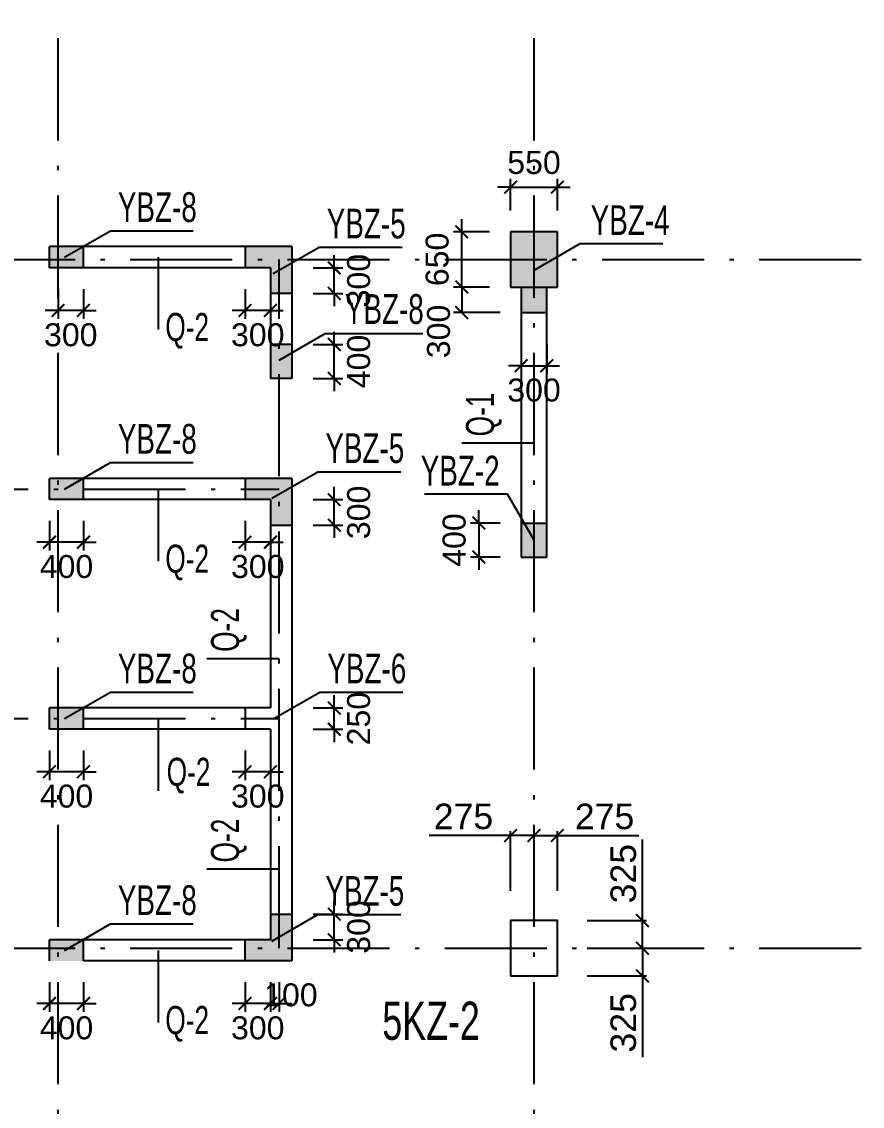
# Model space of a CAD drawing. Header units: millimetres. Extents: x -3831 to 465700, y 39900 to 106100.
# Drawn here: x 338073 to 347963, y 80591 to 93346 of the extents above; entities that cross this region are included whole.
import ezdxf

# ---------------------------------------------------------------- set-up
doc = ezdxf.new("R2010")
doc.units = ezdxf.units.MM
doc.linetypes.add('线型2', pattern=[1850, 1200, -300, 50, -300])
for name, color, linetype in [('BZ-name', 160, 'Continuous'), ('column_dim', 90, 'Continuous'), ('DOTE', 10, '线型2'), ('WALL-Beam', 80, 'Continuous'), ('wall_dim', 60, 'Continuous'), ('WALL_INFO', 130, 'Continuous')]:
    doc.layers.add(name, color=color, linetype=linetype)
for name, color, linetype, lineweight in [('S_Cl', 2, 'Continuous', 25), ('S_ColumFocus', 2, 'Continuous', 9), ('S_ConcWall', 3, 'Continuous', 25)]:
    doc.layers.add(name, color=color, linetype=linetype, lineweight=lineweight)
doc.styles.get("Standard").update_dxf_attribs({"font": 'arial.ttf'})
doc.styles.add('xxxx', font='RIF.ttf')
doc.dimstyles.new('ISO-25', dxfattribs={"dimtxt": 2.5, "dimasz": 2.5, "dimexe": 1.25, "dimexo": 0.625, "dimtad": 1, "dimtxsty": 'Standard', "dimcen": 2.5, "dimadec": 0, "dimazin": 0, "dimtfac": 1, "dimtmove": 0, "dimatfit": 3, "dimfxl": 1, "dimarcsym": 0})

# ---------------------------------------------------------------- blocks, each defined once
blk = doc.blocks.new('_ArchTick')
at = {"color": 0, "linetype": 'ByBlock', "const_width": 0.15}
blk.add_lwpolyline([(-0.5, -0.5), (0.5, 0.5)], dxfattribs=at)
blk = doc.blocks.new('*D412')
at = {"layer": 'Defpoints', "color": 0, "transparency": 16777216}
for p in [(340700, 82300), (341000, 82300), (340700, 81800)]:
    blk.add_point(p, dxfattribs=at)
at = {"layer": 'wall_dim', "color": 0, "lineweight": -2, "transparency": 16777216}
for p, q in [((340700, 82050), (340700, 81701)), ((341000, 82050), (341000, 81701)), ((340700, 81800), (340550, 81800)), ((341000, 81800), (340700, 81800)), ((341000, 81800), (341150, 81800))]:
    blk.add_line(p, q, dxfattribs=at)
at = {"layer": 'wall_dim', "color": 0, "lineweight": -2, "transparency": 16777216, "xscale": 150, "yscale": 150, "zscale": 150}
blk.add_blockref('_ArchTick', (340700, 81800), dxfattribs=at)
at = {"layer": 'wall_dim', "color": 0, "lineweight": -2, "transparency": 16777216, "xscale": 150, "yscale": 150, "zscale": 150, "rotation": 180}
blk.add_blockref('_ArchTick', (341000, 81800), dxfattribs=at)
at = {"layer": 'wall_dim', "color": 7, "transparency": 16777216, "insert": (340850, 81512.053206), "char_height": 270, "attachment_point": 5}
blk.add_mtext('300', dxfattribs=at)
blk = doc.blocks.new('*D413')
at = {"layer": 'Defpoints', "color": 0, "transparency": 16777216}
for p in [(341250, 82850), (341750, 82850), (341250, 82550)]:
    blk.add_point(p, dxfattribs=at)
at = {"layer": 'wall_dim', "color": 0, "lineweight": -2, "transparency": 16777216}
for p, q in [((341750, 82850), (341750, 83000)), ((341500, 82850), (341849, 82850)), ((341750, 82550), (341750, 82850)), ((341500, 82550), (341849, 82550)), ((341750, 82550), (341750, 82400))]:
    blk.add_line(p, q, dxfattribs=at)
at = {"layer": 'wall_dim', "color": 0, "lineweight": -2, "transparency": 16777216, "xscale": 150, "yscale": 150, "zscale": 150}
for p, rotation in [((341750, 82850), 270), ((341750, 82550), 90)]:
    blk.add_blockref('_ArchTick', p, dxfattribs=dict(at, rotation=rotation))
at = {"layer": 'wall_dim', "color": 7, "transparency": 16777216, "insert": (342037.946794, 82700), "char_height": 270, "attachment_point": 5, "rotation": 90}
blk.add_mtext('300', dxfattribs=at)
blk = doc.blocks.new('*D414')
at = {"layer": 'Defpoints', "color": 0, "transparency": 16777216}
for p in [(341250, 85275), (341750, 85275), (341250, 85025)]:
    blk.add_point(p, dxfattribs=at)
at = {"layer": 'wall_dim', "color": 0, "lineweight": -2, "transparency": 16777216}
for p, q in [((341750, 85275), (341750, 85425)), ((341500, 85275), (341849, 85275)), ((341750, 85025), (341750, 85275)), ((341500, 85025), (341849, 85025)), ((341750, 85025), (341750, 84875))]:
    blk.add_line(p, q, dxfattribs=at)
at = {"layer": 'wall_dim', "color": 0, "lineweight": -2, "transparency": 16777216, "xscale": 150, "yscale": 150, "zscale": 150}
for p, rotation in [((341750, 85275), 270), ((341750, 85025), 90)]:
    blk.add_blockref('_ArchTick', p, dxfattribs=dict(at, rotation=rotation))
at = {"layer": 'wall_dim', "color": 7, "transparency": 16777216, "insert": (342038, 85150), "char_height": 270, "attachment_point": 5, "rotation": 90}
blk.add_mtext('250', dxfattribs=at)
blk = doc.blocks.new('*D415')
at = {"layer": 'Defpoints', "color": 0, "transparency": 16777216}
for p in [(340700, 85025), (341000, 85025), (340700, 84525)]:
    blk.add_point(p, dxfattribs=at)
at = {"layer": 'wall_dim', "color": 0, "lineweight": -2, "transparency": 16777216}
for p, q in [((340700, 84775), (340700, 84426)), ((341000, 84775), (341000, 84426)), ((340700, 84525), (340550, 84525)), ((341000, 84525), (340700, 84525)), ((341000, 84525), (341150, 84525))]:
    blk.add_line(p, q, dxfattribs=at)
at = {"layer": 'wall_dim', "color": 0, "lineweight": -2, "transparency": 16777216, "xscale": 150, "yscale": 150, "zscale": 150}
blk.add_blockref('_ArchTick', (340700, 84525), dxfattribs=at)
at = {"layer": 'wall_dim', "color": 0, "lineweight": -2, "transparency": 16777216, "xscale": 150, "yscale": 150, "zscale": 150, "rotation": 180}
blk.add_blockref('_ArchTick', (341000, 84525), dxfattribs=at)
at = {"layer": 'wall_dim', "color": 7, "transparency": 16777216, "insert": (340850, 84237.053206), "char_height": 270, "attachment_point": 5}
blk.add_mtext('300', dxfattribs=at)
blk = doc.blocks.new('*D416')
at = {"layer": 'Defpoints', "color": 0, "transparency": 16777216}
for p in [(338400, 85025), (338800, 85025), (338400, 84525)]:
    blk.add_point(p, dxfattribs=at)
at = {"layer": 'wall_dim', "color": 0, "lineweight": -2, "transparency": 16777216}
for p, q in [((338400, 84775), (338400, 84426)), ((338800, 84775), (338800, 84426)), ((338400, 84525), (338250, 84525)), ((338800, 84525), (338400, 84525)), ((338800, 84525), (338950, 84525))]:
    blk.add_line(p, q, dxfattribs=at)
at = {"layer": 'wall_dim', "color": 0, "lineweight": -2, "transparency": 16777216, "xscale": 150, "yscale": 150, "zscale": 150}
blk.add_blockref('_ArchTick', (338400, 84525), dxfattribs=at)
at = {"layer": 'wall_dim', "color": 0, "lineweight": -2, "transparency": 16777216, "xscale": 150, "yscale": 150, "zscale": 150, "rotation": 180}
blk.add_blockref('_ArchTick', (338800, 84525), dxfattribs=at)
at = {"layer": 'wall_dim', "color": 7, "transparency": 16777216, "insert": (338600, 84237), "char_height": 270, "attachment_point": 5}
blk.add_mtext('400', dxfattribs=at)
blk = doc.blocks.new('*D388')
at = {"layer": 'Defpoints', "color": 0, "transparency": 16777216}
for p in [(338400, 82300), (338800, 82300), (338400, 81800)]:
    blk.add_point(p, dxfattribs=at)
at = {"layer": 'wall_dim', "color": 0, "lineweight": -2, "transparency": 16777216}
for p, q in [((338400, 82050), (338400, 81701)), ((338800, 82050), (338800, 81701)), ((338400, 81800), (338250, 81800)), ((338800, 81800), (338400, 81800)), ((338800, 81800), (338950, 81800))]:
    blk.add_line(p, q, dxfattribs=at)
at = {"layer": 'wall_dim', "color": 0, "lineweight": -2, "transparency": 16777216, "xscale": 150, "yscale": 150, "zscale": 150}
blk.add_blockref('_ArchTick', (338400, 81800), dxfattribs=at)
at = {"layer": 'wall_dim', "color": 0, "lineweight": -2, "transparency": 16777216, "xscale": 150, "yscale": 150, "zscale": 150, "rotation": 180}
blk.add_blockref('_ArchTick', (338800, 81800), dxfattribs=at)
at = {"layer": 'wall_dim', "color": 7, "transparency": 16777216, "insert": (338600, 81512), "char_height": 270, "attachment_point": 5}
blk.add_mtext('400', dxfattribs=at)
blk = doc.blocks.new('*D389')
at = {"layer": 'Defpoints', "color": 0, "transparency": 16777216}
for p in [(338400, 87725), (338800, 87725), (338400, 87225)]:
    blk.add_point(p, dxfattribs=at)
at = {"layer": 'wall_dim', "color": 0, "lineweight": -2, "transparency": 16777216}
for p, q in [((338400, 87475), (338400, 87126)), ((338800, 87475), (338800, 87126)), ((338400, 87225), (338250, 87225)), ((338800, 87225), (338400, 87225)), ((338800, 87225), (338950, 87225))]:
    blk.add_line(p, q, dxfattribs=at)
at = {"layer": 'wall_dim', "color": 0, "lineweight": -2, "transparency": 16777216, "xscale": 150, "yscale": 150, "zscale": 150}
blk.add_blockref('_ArchTick', (338400, 87225), dxfattribs=at)
at = {"layer": 'wall_dim', "color": 0, "lineweight": -2, "transparency": 16777216, "xscale": 150, "yscale": 150, "zscale": 150, "rotation": 180}
blk.add_blockref('_ArchTick', (338800, 87225), dxfattribs=at)
at = {"layer": 'wall_dim', "color": 7, "transparency": 16777216, "insert": (338600, 86937), "char_height": 270, "attachment_point": 5}
blk.add_mtext('400', dxfattribs=at)
blk = doc.blocks.new('*D390')
at = {"layer": 'Defpoints', "color": 0, "transparency": 16777216}
for p in [(341250, 87725), (341750, 87725), (341250, 87425)]:
    blk.add_point(p, dxfattribs=at)
at = {"layer": 'wall_dim', "color": 0, "lineweight": -2, "transparency": 16777216}
for p, q in [((341750, 87725), (341750, 87875)), ((341500, 87725), (341849, 87725)), ((341750, 87425), (341750, 87725)), ((341500, 87425), (341849, 87425)), ((341750, 87425), (341750, 87275))]:
    blk.add_line(p, q, dxfattribs=at)
at = {"layer": 'wall_dim', "color": 0, "lineweight": -2, "transparency": 16777216, "xscale": 150, "yscale": 150, "zscale": 150}
for p, rotation in [((341750, 87725), 270), ((341750, 87425), 90)]:
    blk.add_blockref('_ArchTick', p, dxfattribs=dict(at, rotation=rotation))
at = {"layer": 'wall_dim', "color": 7, "transparency": 16777216, "insert": (342037.946794, 87575), "char_height": 270, "attachment_point": 5, "rotation": 90}
blk.add_mtext('300', dxfattribs=at)
blk = doc.blocks.new('*D391')
at = {"layer": 'Defpoints', "color": 0, "transparency": 16777216}
for p in [(340700, 87725), (341000, 87725), (340700, 87225)]:
    blk.add_point(p, dxfattribs=at)
at = {"layer": 'wall_dim', "color": 0, "lineweight": -2, "transparency": 16777216}
for p, q in [((340700, 87475), (340700, 87126)), ((341000, 87475), (341000, 87126)), ((340700, 87225), (340550, 87225)), ((341000, 87225), (340700, 87225)), ((341000, 87225), (341150, 87225))]:
    blk.add_line(p, q, dxfattribs=at)
at = {"layer": 'wall_dim', "color": 0, "lineweight": -2, "transparency": 16777216, "xscale": 150, "yscale": 150, "zscale": 150}
blk.add_blockref('_ArchTick', (340700, 87225), dxfattribs=at)
at = {"layer": 'wall_dim', "color": 0, "lineweight": -2, "transparency": 16777216, "xscale": 150, "yscale": 150, "zscale": 150, "rotation": 180}
blk.add_blockref('_ArchTick', (341000, 87225), dxfattribs=at)
at = {"layer": 'wall_dim', "color": 7, "transparency": 16777216, "insert": (340850, 86937.053206), "char_height": 270, "attachment_point": 5}
blk.add_mtext('300', dxfattribs=at)
blk = doc.blocks.new('*D401')
at = {"layer": 'Defpoints', "color": 0, "transparency": 16777216}
for p in [(341000, 82300), (341100, 82300), (341100, 81800)]:
    blk.add_point(p, dxfattribs=at)
at = {"layer": 'wall_dim', "color": 0, "lineweight": -2, "transparency": 16777216}
for p, q in [((341000, 82050), (341000, 81701)), ((341100, 82050), (341100, 81701)), ((341000, 81800), (340850, 81800)), ((341000, 81800), (341100, 81800)), ((341100, 81800), (341250, 81800))]:
    blk.add_line(p, q, dxfattribs=at)
at = {"layer": 'wall_dim', "color": 0, "lineweight": -2, "transparency": 16777216, "xscale": 150, "yscale": 150, "zscale": 150}
blk.add_blockref('_ArchTick', (341000, 81800), dxfattribs=at)
at = {"layer": 'wall_dim', "color": 0, "lineweight": -2, "transparency": 16777216, "xscale": 150, "yscale": 150, "zscale": 150, "rotation": 180}
blk.add_blockref('_ArchTick', (341100, 81800), dxfattribs=at)
at = {"layer": 'wall_dim', "color": 7, "transparency": 16777216, "insert": (341240, 81900), "char_height": 270, "attachment_point": 5}
blk.add_mtext('100', dxfattribs=at)
blk = doc.blocks.new('*D439')
at = {"layer": 'Defpoints', "color": 0, "transparency": 16777216}
for p in [(344375, 91400), (343825, 90875), (344375, 90875)]:
    blk.add_point(p, dxfattribs=at)
at = {"layer": 'wall_dim', "color": 0, "lineweight": -2, "transparency": 16777216}
for p, q in [((343825, 91125), (343825, 91499)), ((344375, 91125), (344375, 91499)), ((343825, 91400), (343675, 91400)), ((343825, 91400), (344375, 91400)), ((344375, 91400), (344525, 91400))]:
    blk.add_line(p, q, dxfattribs=at)
at = {"layer": 'wall_dim', "color": 0, "lineweight": -2, "transparency": 16777216, "xscale": 150, "yscale": 150, "zscale": 150}
blk.add_blockref('_ArchTick', (343825, 91400), dxfattribs=at)
at = {"layer": 'wall_dim', "color": 0, "lineweight": -2, "transparency": 16777216, "xscale": 150, "yscale": 150, "zscale": 150, "rotation": 180}
blk.add_blockref('_ArchTick', (344375, 91400), dxfattribs=at)
at = {"layer": 'wall_dim', "color": 7, "transparency": 16777216, "insert": (344100, 91688), "char_height": 270, "attachment_point": 5}
blk.add_mtext('550', dxfattribs=at)
blk = doc.blocks.new('*D440')
at = {"layer": 'Defpoints', "color": 0, "transparency": 16777216}
for p in [(343250, 90875), (343825, 90875), (343825, 90225)]:
    blk.add_point(p, dxfattribs=at)
at = {"layer": 'wall_dim', "color": 0, "lineweight": -2, "transparency": 16777216}
for p, q in [((343250, 90875), (343250, 91025)), ((343575, 90875), (343151, 90875)), ((343250, 90225), (343250, 90875)), ((343575, 90225), (343151, 90225)), ((343250, 90225), (343250, 90075))]:
    blk.add_line(p, q, dxfattribs=at)
at = {"layer": 'wall_dim', "color": 0, "lineweight": -2, "transparency": 16777216, "xscale": 150, "yscale": 150, "zscale": 150}
for p, rotation in [((343250, 90875), 270), ((343250, 90225), 90)]:
    blk.add_blockref('_ArchTick', p, dxfattribs=dict(at, rotation=rotation))
at = {"layer": 'wall_dim', "color": 7, "transparency": 16777216, "insert": (342962, 90550), "char_height": 270, "attachment_point": 5, "rotation": 90}
blk.add_mtext('650', dxfattribs=at)
blk = doc.blocks.new('*D441')
at = {"layer": 'Defpoints', "color": 0, "transparency": 16777216}
for p in [(343950, 89800), (344250, 89800), (344250, 89300)]:
    blk.add_point(p, dxfattribs=at)
at = {"layer": 'wall_dim', "color": 0, "lineweight": -2, "transparency": 16777216}
for p, q in [((343950, 89550), (343950, 89201)), ((344250, 89550), (344250, 89201)), ((343950, 89300), (343800, 89300)), ((343950, 89300), (344250, 89300)), ((344250, 89300), (344400, 89300))]:
    blk.add_line(p, q, dxfattribs=at)
at = {"layer": 'wall_dim', "color": 0, "lineweight": -2, "transparency": 16777216, "xscale": 150, "yscale": 150, "zscale": 150}
blk.add_blockref('_ArchTick', (343950, 89300), dxfattribs=at)
at = {"layer": 'wall_dim', "color": 0, "lineweight": -2, "transparency": 16777216, "xscale": 150, "yscale": 150, "zscale": 150, "rotation": 180}
blk.add_blockref('_ArchTick', (344250, 89300), dxfattribs=at)
at = {"layer": 'wall_dim', "color": 7, "transparency": 16777216, "insert": (344100, 89012.053206), "char_height": 270, "attachment_point": 5}
blk.add_mtext('300', dxfattribs=at)
blk = doc.blocks.new('*D442')
at = {"layer": 'Defpoints', "color": 0, "transparency": 16777216}
for p in [(343950, 87450), (343450, 87050), (343950, 87050)]:
    blk.add_point(p, dxfattribs=at)
at = {"layer": 'wall_dim', "color": 0, "lineweight": -2, "transparency": 16777216}
for p, q in [((343450, 87450), (343450, 87600)), ((343700, 87450), (343351, 87450)), ((343450, 87450), (343450, 87050)), ((343700, 87050), (343351, 87050)), ((343450, 87050), (343450, 86900))]:
    blk.add_line(p, q, dxfattribs=at)
at = {"layer": 'wall_dim', "color": 0, "lineweight": -2, "transparency": 16777216, "xscale": 150, "yscale": 150, "zscale": 150}
for p, rotation in [((343450, 87450), 270), ((343450, 87050), 90)]:
    blk.add_blockref('_ArchTick', p, dxfattribs=dict(at, rotation=rotation))
at = {"layer": 'wall_dim', "color": 7, "transparency": 16777216, "insert": (343162, 87250), "char_height": 270, "attachment_point": 5, "rotation": 90}
blk.add_mtext('400', dxfattribs=at)
blk = doc.blocks.new('*D443')
at = {"layer": 'Defpoints', "color": 0, "transparency": 16777216}
for p in [(343825, 90225), (343250, 89925), (343950, 89925)]:
    blk.add_point(p, dxfattribs=at)
at = {"layer": 'wall_dim', "color": 0, "lineweight": -2, "transparency": 16777216}
for p, q in [((343575, 90225), (343151, 90225)), ((343250, 90225), (343250, 89925)), ((343700, 89925), (343151, 89925))]:
    blk.add_line(p, q, dxfattribs=at)
at = {"layer": 'wall_dim', "color": 0, "lineweight": -2, "transparency": 16777216, "xscale": 150, "yscale": 150, "zscale": 150}
for p, rotation in [((343250, 90225), 90), ((343250, 89925), 270)]:
    blk.add_blockref('_ArchTick', p, dxfattribs=dict(at, rotation=rotation))
at = {"layer": 'wall_dim', "color": 7, "transparency": 16777216, "insert": (342978, 89703), "char_height": 270, "attachment_point": 5, "rotation": 90}
blk.add_mtext('300', dxfattribs=at)
blk = doc.blocks.new('*D962')
at = {"layer": 'Defpoints', "color": 0, "transparency": 16777216}
for p in [(338500, 90450), (338800, 90450), (338500, 89950)]:
    blk.add_point(p, dxfattribs=at)
at = {"layer": 'wall_dim', "color": 0, "lineweight": -2, "transparency": 16777216}
for p, q in [((338500, 90200), (338500, 89851)), ((338800, 90200), (338800, 89851)), ((338500, 89950), (338350, 89950)), ((338800, 89950), (338500, 89950)), ((338800, 89950), (338950, 89950))]:
    blk.add_line(p, q, dxfattribs=at)
at = {"layer": 'wall_dim', "color": 0, "lineweight": -2, "transparency": 16777216, "xscale": 150, "yscale": 150, "zscale": 150}
blk.add_blockref('_ArchTick', (338500, 89950), dxfattribs=at)
at = {"layer": 'wall_dim', "color": 0, "lineweight": -2, "transparency": 16777216, "xscale": 150, "yscale": 150, "zscale": 150, "rotation": 180}
blk.add_blockref('_ArchTick', (338800, 89950), dxfattribs=at)
at = {"layer": 'wall_dim', "color": 7, "transparency": 16777216, "insert": (338650, 89662.053206), "char_height": 270, "attachment_point": 5}
blk.add_mtext('300', dxfattribs=at)
blk = doc.blocks.new('*D963')
at = {"layer": 'Defpoints', "color": 0, "transparency": 16777216}
for p in [(341250, 90450), (341750, 90450), (341250, 90150)]:
    blk.add_point(p, dxfattribs=at)
at = {"layer": 'wall_dim', "color": 0, "lineweight": -2, "transparency": 16777216}
for p, q in [((341750, 90450), (341750, 90600)), ((341500, 90450), (341849, 90450)), ((341750, 90150), (341750, 90450)), ((341500, 90150), (341849, 90150)), ((341750, 90150), (341750, 90000))]:
    blk.add_line(p, q, dxfattribs=at)
at = {"layer": 'wall_dim', "color": 0, "lineweight": -2, "transparency": 16777216, "xscale": 150, "yscale": 150, "zscale": 150}
for p, rotation in [((341750, 90450), 270), ((341750, 90150), 90)]:
    blk.add_blockref('_ArchTick', p, dxfattribs=dict(at, rotation=rotation))
at = {"layer": 'wall_dim', "color": 7, "transparency": 16777216, "insert": (342037.946794, 90300), "char_height": 270, "attachment_point": 5, "rotation": 90}
blk.add_mtext('300', dxfattribs=at)
blk = doc.blocks.new('*D964')
at = {"layer": 'Defpoints', "color": 0, "transparency": 16777216}
for p in [(340700, 90450), (341000, 90450), (340700, 89950)]:
    blk.add_point(p, dxfattribs=at)
at = {"layer": 'wall_dim', "color": 0, "lineweight": -2, "transparency": 16777216}
for p, q in [((340700, 90200), (340700, 89851)), ((341000, 90200), (341000, 89851)), ((340700, 89950), (340550, 89950)), ((341000, 89950), (340700, 89950)), ((341000, 89950), (341150, 89950))]:
    blk.add_line(p, q, dxfattribs=at)
at = {"layer": 'wall_dim', "color": 0, "lineweight": -2, "transparency": 16777216, "xscale": 150, "yscale": 150, "zscale": 150}
blk.add_blockref('_ArchTick', (340700, 89950), dxfattribs=at)
at = {"layer": 'wall_dim', "color": 0, "lineweight": -2, "transparency": 16777216, "xscale": 150, "yscale": 150, "zscale": 150, "rotation": 180}
blk.add_blockref('_ArchTick', (341000, 89950), dxfattribs=at)
at = {"layer": 'wall_dim', "color": 7, "transparency": 16777216, "insert": (340850, 89662.053206), "char_height": 270, "attachment_point": 5}
blk.add_mtext('300', dxfattribs=at)
blk = doc.blocks.new('*D965')
at = {"layer": 'Defpoints', "color": 0, "transparency": 16777216}
for p in [(341250, 89550), (341750, 89550), (341250, 89150)]:
    blk.add_point(p, dxfattribs=at)
at = {"layer": 'wall_dim', "color": 0, "lineweight": -2, "transparency": 16777216}
for p, q in [((341750, 89550), (341750, 89700)), ((341500, 89550), (341849, 89550)), ((341750, 89150), (341750, 89550)), ((341500, 89150), (341849, 89150)), ((341750, 89150), (341750, 89000))]:
    blk.add_line(p, q, dxfattribs=at)
at = {"layer": 'wall_dim', "color": 0, "lineweight": -2, "transparency": 16777216, "xscale": 150, "yscale": 150, "zscale": 150}
for p, rotation in [((341750, 89550), 270), ((341750, 89150), 90)]:
    blk.add_blockref('_ArchTick', p, dxfattribs=dict(at, rotation=rotation))
at = {"layer": 'wall_dim', "color": 7, "transparency": 16777216, "insert": (342038, 89350), "char_height": 270, "attachment_point": 5, "rotation": 90}
blk.add_mtext('400', dxfattribs=at)
blk = doc.blocks.new('*D2057')
at = {"layer": 'column_dim', "color": 0, "lineweight": -2, "transparency": 16777216}
for p, q in [((344725, 82450), (345425, 82450)), ((345375, 82450), (345375, 82125)), ((344725, 82125), (345425, 82125)), ((345375, 82125), (345375, 81170))]:
    blk.add_line(p, q, dxfattribs=at)
at = {"layer": 'Defpoints', "color": 0, "transparency": 16777216}
for p in [(344375, 82450), (345375, 82450), (344375, 82125)]:
    blk.add_point(p, dxfattribs=at)
at = {"layer": 'column_dim', "color": 0, "lineweight": -2, "transparency": 16777216, "xscale": 150, "yscale": 150, "zscale": 150}
for p, rotation in [((345375, 82450), 90), ((345375, 82125), 270)]:
    blk.add_blockref('_ArchTick', p, dxfattribs=dict(at, rotation=rotation))
at = {"layer": 'column_dim', "color": 7, "transparency": 16777216, "insert": (345152, 81573), "char_height": 300, "attachment_point": 5, "rotation": 90}
blk.add_mtext('325', dxfattribs=at)
blk = doc.blocks.new('*D2058')
at = {"layer": 'column_dim', "color": 0, "lineweight": -2, "transparency": 16777216}
for p, q in [((345375, 82775), (345375, 83730)), ((344725, 82775), (345425, 82775)), ((345375, 82450), (345375, 82775)), ((344725, 82450), (345425, 82450))]:
    blk.add_line(p, q, dxfattribs=at)
at = {"layer": 'Defpoints', "color": 0, "transparency": 16777216}
for p in [(344375, 82775), (344375, 82450), (345375, 82450)]:
    blk.add_point(p, dxfattribs=at)
at = {"layer": 'column_dim', "color": 0, "lineweight": -2, "transparency": 16777216, "xscale": 150, "yscale": 150, "zscale": 150}
for p, rotation in [((345375, 82775), 90), ((345375, 82450), 270)]:
    blk.add_blockref('_ArchTick', p, dxfattribs=dict(at, rotation=rotation))
at = {"layer": 'column_dim', "color": 7, "transparency": 16777216, "insert": (345152, 83327), "char_height": 300, "attachment_point": 5, "rotation": 90}
blk.add_mtext('325', dxfattribs=at)
blk = doc.blocks.new('*D2059')
at = {"layer": 'column_dim', "color": 0, "lineweight": -2, "transparency": 16777216}
for p, q in [((344100, 83125), (344100, 83825)), ((344375, 83125), (344375, 83825)), ((344100, 83775), (344375, 83775)), ((344375, 83775), (345335, 83775))]:
    blk.add_line(p, q, dxfattribs=at)
at = {"layer": 'Defpoints', "color": 0, "transparency": 16777216}
for p in [(344100, 83775), (344100, 82775), (344375, 82775)]:
    blk.add_point(p, dxfattribs=at)
at = {"layer": 'column_dim', "color": 0, "lineweight": -2, "transparency": 16777216, "xscale": 150, "yscale": 150, "zscale": 150, "rotation": 180}
blk.add_blockref('_ArchTick', (344100, 83775), dxfattribs=at)
at = {"layer": 'column_dim', "color": 0, "lineweight": -2, "transparency": 16777216, "xscale": 150, "yscale": 150, "zscale": 150}
blk.add_blockref('_ArchTick', (344375, 83775), dxfattribs=at)
at = {"layer": 'column_dim', "color": 7, "transparency": 16777216, "insert": (344930, 83998), "char_height": 300, "attachment_point": 5}
blk.add_mtext('275', dxfattribs=at)
blk = doc.blocks.new('*D2060')
at = {"layer": 'column_dim', "color": 0, "lineweight": -2, "transparency": 16777216}
for p, q in [((343825, 83125), (343825, 83825)), ((344100, 83125), (344100, 83825)), ((343825, 83775), (342865, 83775)), ((344100, 83775), (343825, 83775))]:
    blk.add_line(p, q, dxfattribs=at)
at = {"layer": 'Defpoints', "color": 0, "transparency": 16777216}
for p in [(344100, 83775), (343825, 82775), (344100, 82775)]:
    blk.add_point(p, dxfattribs=at)
at = {"layer": 'column_dim', "color": 0, "lineweight": -2, "transparency": 16777216, "xscale": 150, "yscale": 150, "zscale": 150, "rotation": 180}
blk.add_blockref('_ArchTick', (343825, 83775), dxfattribs=at)
at = {"layer": 'column_dim', "color": 0, "lineweight": -2, "transparency": 16777216, "xscale": 150, "yscale": 150, "zscale": 150}
blk.add_blockref('_ArchTick', (344100, 83775), dxfattribs=at)
at = {"layer": 'column_dim', "color": 7, "transparency": 16777216, "insert": (343270, 83998), "char_height": 300, "attachment_point": 5}
blk.add_mtext('275', dxfattribs=at)

msp = doc.modelspace()

# ---------------------------------------------------------------- hatches: boundary and pattern name
at = {"layer": 'WALL-Beam', "true_color": 0x636466}
h = msp.add_hatch(color=251, dxfattribs=at)
h.dxf.hatch_style = 1
h.paths.add_polyline_path([(343950, 90225), (343950, 89925), (344250, 89925), (344250, 90225), (344375, 90225), (344375, 90875), (343825, 90875), (343825, 90225), (343950, 90225)])
h = msp.add_hatch(color=251, dxfattribs=at)
h.dxf.hatch_style = 1
h.paths.add_polyline_path([(338800, 90700), (338400, 90700), (338400, 90450), (338800, 90450)])
h = msp.add_hatch(color=251, dxfattribs=at)
h.dxf.hatch_style = 1
h.paths.add_polyline_path([(341250, 90700), (340700, 90700), (340700, 90450), (341000, 90450), (341000, 90150), (341250, 90150)])
h = msp.add_hatch(color=251, dxfattribs=at)
h.dxf.hatch_style = 1
h.paths.add_polyline_path([(341250, 89550), (341000, 89550), (341000, 89150), (341250, 89150)])
h = msp.add_hatch(color=251, dxfattribs=at)
h.dxf.hatch_style = 1
h.paths.add_polyline_path([(338400, 87975), (338400, 87725), (338800, 87725), (338800, 87975)])
h = msp.add_hatch(color=251, dxfattribs=at)
h.dxf.hatch_style = 1
h.paths.add_polyline_path([(341000, 87725), (341000, 87425), (341250, 87425), (341250, 87975), (340700, 87975), (340700, 87725)])
h = msp.add_hatch(color=251, dxfattribs=at)
h.dxf.hatch_style = 1
h.paths.add_polyline_path([(344250, 87450), (343950, 87450), (343950, 87050), (344250, 87050)])
h = msp.add_hatch(color=251, dxfattribs=at)
h.dxf.hatch_style = 1
h.paths.add_polyline_path([(338400, 85025), (338800, 85025), (338800, 85275), (338400, 85275)])
h = msp.add_hatch(color=251, dxfattribs=at)
h.dxf.hatch_style = 1
h.paths.add_polyline_path([(340700, 82550), (340700, 82300), (341250, 82300), (341250, 82850), (341000, 82850), (341000, 82550)])
h = msp.add_hatch(color=251, dxfattribs=at)
h.dxf.hatch_style = 1
h.paths.add_polyline_path([(338400, 82550), (338400, 82300), (338800, 82300), (338800, 82550)])

# ---------------------------------------------------------------- linework, layer by layer
at = {"layer": 'BZ-name'}
for points in [[(338575, 90575), (339116.26562, 90887.5), (340091.26562, 90887.5)], [(341032.69141, 90382.68945), (341573.95703, 90695.18945), (342548.95703, 90695.18945)], [(344100, 90425.00195), (344641.26562, 90737.50195), (345616.26562, 90737.50195)], [(341100, 89366.60697), (341641.26562, 89679.10697), (342791.26562, 89679.10697)], [(338575, 87850), (339116.26562, 88162.5), (340091.26562, 88162.5)], [(341015.91016, 87740.9082), (341557.17578, 88053.4082), (342532.17578, 88053.4082)], [(344100, 87250), (343787.5, 87791.26562), (342812.5, 87791.26562)], [(338575, 85150), (339116.26562, 85462.5), (340091.26562, 85462.5)], [(341039.28516, 85150), (341580.55078, 85462.5), (342555.55078, 85462.5)], [(341015.91016, 82534.0918), (341557.17578, 82846.5918), (342532.17578, 82846.5918)], [(338575, 82425), (339116.26562, 82737.5), (340091.26562, 82737.5)]]:
    msp.add_lwpolyline(points, dxfattribs=at)
at = {"layer": 'DOTE'}
for p, q in [((338500, 71600), (338500, 101300)), ((344100, 71600), (344100, 101300)), ((311600, 90550), (360900, 90550)), ((341100, 82450), (341100, 90550)), ((331400, 87850), (341100, 87850)), ((331400, 85150), (341100, 85150)), ((311600, 82450), (360900, 82450))]:
    msp.add_line(p, q, dxfattribs=at)
at = {"layer": 'S_Cl'}
msp.add_lwpolyline([(344375, 82125), (344375, 82775), (343825, 82775), (343825, 82125)], close=True, dxfattribs=at)
at = {"layer": 'S_ConcWall'}
for p, q in [((344375, 90875), (343825, 90875)), ((343825, 90875), (343825, 90225)), ((344375, 90225), (344375, 90875)), ((338400, 90450), (338400, 90700)), ((341250, 90700), (338400, 90700)), ((338400, 90450), (338400, 90700)), ((338800, 90450), (338800, 90700)), ((340700, 90700), (340700, 90450)), ((341250, 90700), (341250, 89150)), ((341000, 90450), (338400, 90450)), ((341000, 90450), (341000, 89150)), ((343825, 90225), (344375, 90225)), ((343950, 90225), (343950, 87050)), ((344250, 87050), (344250, 90225)), ((341250, 90150), (341000, 90150)), ((343950, 89925), (344250, 89925)), ((341250, 89550), (341000, 89550)), ((341250, 89150), (341000, 89150)), ((341250, 87975), (338400, 87975)), ((338400, 87725), (338400, 87975)), ((338800, 87725), (338800, 87975)), ((340700, 87975), (340700, 87725)), ((341250, 87975), (341250, 85025)), ((341000, 87725), (338400, 87725)), ((341000, 87725), (341000, 85275)), ((341000, 87425), (341250, 87425)), ((343950, 87450), (344250, 87450)), ((343950, 87050), (344250, 87050)), ((341000, 85275), (338400, 85275)), ((338400, 85025), (338400, 85275)), ((338800, 85025), (338800, 85275)), ((340700, 85275), (340700, 85025)), ((341000, 85025), (338400, 85025)), ((341000, 85025), (341000, 82550)), ((341250, 85025), (341250, 82300)), ((341000, 82850), (341250, 82850)), ((341000, 82550), (338400, 82550)), ((338400, 82300), (338400, 82550)), ((338800, 82300), (338800, 82550)), ((340700, 82300), (340700, 82550)), ((341250, 82300), (338800, 82300))]:
    msp.add_line(p, q, dxfattribs=at)
at = {"layer": 'WALL_INFO'}
for p, q in [((339680, 90575), (339680, 89725)), ((344100, 88388.97639), (343250, 88388.97639)), ((339680, 87850), (339680, 87000)), ((341100, 85854.95278), (340250, 85854.95278)), ((339680, 85150), (339680, 84300)), ((341100, 83378.52342), (340250, 83378.52342)), ((339680, 82425), (339680, 81575))]:
    msp.add_line(p, q, dxfattribs=at)

# ---------------------------------------------------------------- texts
at = {"layer": 'BZ-name', "char_height": 350, "attachment_point": 5, "style": 'xxxx'}
for s, insert, width in [('{\\W0.7;YBZ-8}', (339668.32812, 91162.5), 845.875), ('{\\W0.7;YBZ-5}', (342126.01953, 90970.18945), 845.875), ('{\\W0.7;YBZ-4}', (345231.01562, 91012.50195), 770.5), ('{\\W0.7;YBZ-8}', (342339.01562, 89964.10697), 904.5), ('{\\W0.7;YBZ-8}', (339668.32812, 88437.5), 845.875), ('{\\W0.7;YBZ-5}', (342109.23828, 88328.4082), 845.875), ('{\\W0.7;YBZ-2}', (343231.25, 88066.26562), 837.5), ('{\\W0.7;YBZ-8}', (339668.32812, 85737.5), 845.875), ('{\\W0.7;YBZ-6}', (342132.61328, 85737.5), 845.875), ('{\\W0.7;YBZ-5}', (342109.23828, 83121.5918), 845.875), ('{\\W0.7;YBZ-8}', (339668.32812, 83012.5), 845.875)]:
    msp.add_mtext(s, dxfattribs=dict(at, insert=insert, width=width))
at = {"layer": 'S_ColumFocus', "insert": (342888.92096, 81594.37245), "char_height": 450, "width": 845.875, "attachment_point": 5, "style": 'xxxx'}
msp.add_mtext('{\\W0.7;5KZ-2}', dxfattribs=at)
at = {"layer": 'WALL_INFO', "char_height": 330, "width": 282.972067, "attachment_point": 1, "style": 'xxxx'}
for insert in [(339762.51397, 89920.85196), (339762.51397, 87195.85196), (339778.45278, 84689.64066), (339762.51397, 81770.85196)]:
    msp.add_mtext('{\\W0.7;Q-2}', dxfattribs=dict(at, insert=insert))
at = {"layer": 'WALL_INFO', "char_height": 330, "width": 206.3338065, "attachment_point": 1, "rotation": 89.999998465, "style": 'xxxx'}
for s, insert in [('\\W0.7000;Q-1', (343300, 88468.97639)), ('\\W0.7000;Q-2', (340300, 85934.95278)), ('\\W0.7000;Q-2', (340300, 83458.52342))]:
    msp.add_mtext(s, dxfattribs=dict(at, insert=insert))

# ---------------------------------------------------------------- dimensions: what is measured, and where the dimension line sits
at = {"layer": 'column_dim'}
for p1, p2, distance, picture, middle in [((343825, 82775), (344100, 82775), 1000, '*D2060', (343269.9045, 83998.1719)), ((344375, 82775), (344100, 82775), -1000, '*D2059', (344930.0955, 83998.1719)), ((344375, 82775), (344375, 82450), 1000, '*D2058', (345151.72578, 83327.4352)), ((344375, 82125), (344375, 82450), -1000, '*D2057', (345151.72578, 81572.5648))]:
    dim = msp.add_aligned_dim(p1=p1, p2=p2, distance=distance, dimstyle='ISO-25', override={"dimtxt": 300, "dimasz": 150, "dimexe": 50, "dimexo": 350, "dimgap": 70, "dimjust": 1, "dimblk1": 'ArchTick', "dimblk2": 'ArchTick', "dimsah": 1, "dimclrt": 7}, dxfattribs=at)
    dim.commit()
    dim.dimension.update_dxf_attribs({"geometry": picture, "text_midpoint": middle})
at = {"layer": 'wall_dim'}
for base, p1, p2, override, picture, middle in [((344375, 91400), (343825, 90875), (344375, 90875), {"dimtxt": 270, "dimasz": 150, "dimexe": 99, "dimexo": 250, "dimgap": 150, "dimblk1": 'ArchTick', "dimblk2": 'ArchTick', "dimsah": 1, "dimclrt": 7, "dimtix": 1, "dimtofl": 1, "dimtmove": 2}, '*D439', (344100, 91687.85471)), ((344250, 89300), (343950, 89800), (344250, 89800), {"dimtxt": 270, "dimasz": 150, "dimexe": 99, "dimexo": 250, "dimgap": 150, "dimtad": 2, "dimblk1": 'ArchTick', "dimblk2": 'ArchTick', "dimsah": 1, "dimclrt": 7, "dimtix": 1, "dimtmove": 2, "dimatfit": 0}, '*D441', (344100, 89012.05321))]:
    dim = msp.add_linear_dim(base=base, p1=p1, p2=p2, dimstyle='ISO-25', override=override, dxfattribs=at)
    dim.commit()
    dim.dimension.update_dxf_attribs({"geometry": picture, "text_midpoint": middle})
for base, p1, p2, angle, override, picture, middle in [((343250, 90875), (343825, 90225), (343825, 90875), 90, {"dimtxt": 270, "dimasz": 150, "dimexe": 99, "dimexo": 250, "dimgap": 150, "dimblk1": 'ArchTick', "dimblk2": 'ArchTick', "dimsah": 1, "dimclrt": 7, "dimtix": 1, "dimtofl": 1, "dimtmove": 2}, '*D440', (342962.14529, 90550)), ((341750, 90450), (341250, 90150), (341250, 90450), 270, {"dimtxt": 270, "dimasz": 150, "dimexe": 99, "dimexo": 250, "dimgap": 150, "dimtad": 2, "dimblk1": 'ArchTick', "dimblk2": 'ArchTick', "dimsah": 1, "dimclrt": 7, "dimtix": 1, "dimtmove": 2, "dimatfit": 0}, '*D963', (342037.94679, 90300)), ((338500, 89950), (338800, 90450), (338500, 90450), 180, {"dimtxt": 270, "dimasz": 150, "dimexe": 99, "dimexo": 250, "dimgap": 150, "dimtad": 2, "dimblk1": 'ArchTick', "dimblk2": 'ArchTick', "dimsah": 1, "dimclrt": 7, "dimtix": 1, "dimtmove": 2, "dimatfit": 0}, '*D962', (338650, 89662.05321)), ((340700, 89950), (341000, 90450), (340700, 90450), 180, {"dimtxt": 270, "dimasz": 150, "dimexe": 99, "dimexo": 250, "dimgap": 150, "dimtad": 2, "dimblk1": 'ArchTick', "dimblk2": 'ArchTick', "dimsah": 1, "dimclrt": 7, "dimtix": 1, "dimtmove": 2, "dimatfit": 0}, '*D964', (340850, 89662.05321)), ((341750, 89550), (341250, 89150), (341250, 89550), 270, {"dimtxt": 270, "dimasz": 150, "dimexe": 99, "dimexo": 250, "dimgap": 150, "dimtad": 2, "dimblk1": 'ArchTick', "dimblk2": 'ArchTick', "dimsah": 1, "dimclrt": 7, "dimtix": 1, "dimtmove": 2, "dimatfit": 0}, '*D965', (342037.85471, 89350)), ((341750, 87725), (341250, 87425), (341250, 87725), 270, {"dimtxt": 270, "dimasz": 150, "dimexe": 99, "dimexo": 250, "dimgap": 150, "dimtad": 2, "dimblk1": 'ArchTick', "dimblk2": 'ArchTick', "dimsah": 1, "dimclrt": 7, "dimtix": 1, "dimtmove": 2, "dimatfit": 0}, '*D390', (342037.94679, 87575)), ((338400, 87225), (338800, 87725), (338400, 87725), 180, {"dimtxt": 270, "dimasz": 150, "dimexe": 99, "dimexo": 250, "dimgap": 150, "dimtad": 2, "dimblk1": 'ArchTick', "dimblk2": 'ArchTick', "dimsah": 1, "dimclrt": 7, "dimtix": 1, "dimtmove": 2, "dimatfit": 0}, '*D389', (338600, 86937.14529)), ((340700, 87225), (341000, 87725), (340700, 87725), 180, {"dimtxt": 270, "dimasz": 150, "dimexe": 99, "dimexo": 250, "dimgap": 150, "dimtad": 2, "dimblk1": 'ArchTick', "dimblk2": 'ArchTick', "dimsah": 1, "dimclrt": 7, "dimtix": 1, "dimtmove": 2, "dimatfit": 0}, '*D391', (340850, 86937.05321)), ((343450, 87050), (343950, 87450), (343950, 87050), 90, {"dimtxt": 270, "dimasz": 150, "dimexe": 99, "dimexo": 250, "dimgap": 150, "dimblk1": 'ArchTick', "dimblk2": 'ArchTick', "dimsah": 1, "dimclrt": 7, "dimtix": 1, "dimtofl": 1, "dimtmove": 2}, '*D442', (343162.14529, 87250)), ((341750, 85275), (341250, 85025), (341250, 85275), 270, {"dimtxt": 270, "dimasz": 150, "dimexe": 99, "dimexo": 250, "dimgap": 150, "dimtad": 2, "dimblk1": 'ArchTick', "dimblk2": 'ArchTick', "dimsah": 1, "dimclrt": 7, "dimtix": 1, "dimtmove": 2, "dimatfit": 0}, '*D414', (342037.85471, 85150)), ((338400, 84525), (338800, 85025), (338400, 85025), 180, {"dimtxt": 270, "dimasz": 150, "dimexe": 99, "dimexo": 250, "dimgap": 150, "dimtad": 2, "dimblk1": 'ArchTick', "dimblk2": 'ArchTick', "dimsah": 1, "dimclrt": 7, "dimtix": 1, "dimtofl": 1, "dimtmove": 2, "dimatfit": 0}, '*D416', (338600, 84237.14529)), ((340700, 84525), (341000, 85025), (340700, 85025), 180, {"dimtxt": 270, "dimasz": 150, "dimexe": 99, "dimexo": 250, "dimgap": 150, "dimtad": 2, "dimblk1": 'ArchTick', "dimblk2": 'ArchTick', "dimsah": 1, "dimclrt": 7, "dimtix": 1, "dimtmove": 2, "dimatfit": 0}, '*D415', (340850, 84237.05321)), ((341750, 82850), (341250, 82550), (341250, 82850), 270, {"dimtxt": 270, "dimasz": 150, "dimexe": 99, "dimexo": 250, "dimgap": 150, "dimtad": 2, "dimblk1": 'ArchTick', "dimblk2": 'ArchTick', "dimsah": 1, "dimclrt": 7, "dimtix": 1, "dimtmove": 2, "dimatfit": 0}, '*D413', (342037.94679, 82700)), ((338400, 81800), (338800, 82300), (338400, 82300), 180, {"dimtxt": 270, "dimasz": 150, "dimexe": 99, "dimexo": 250, "dimgap": 150, "dimtad": 2, "dimblk1": 'ArchTick', "dimblk2": 'ArchTick', "dimsah": 1, "dimclrt": 7, "dimtix": 1, "dimtmove": 2, "dimatfit": 0}, '*D388', (338600, 81512.14529)), ((340700, 81800), (341000, 82300), (340700, 82300), 180, {"dimtxt": 270, "dimasz": 150, "dimexe": 99, "dimexo": 250, "dimgap": 150, "dimtad": 2, "dimblk1": 'ArchTick', "dimblk2": 'ArchTick', "dimsah": 1, "dimclrt": 7, "dimtix": 1, "dimtmove": 2, "dimatfit": 0}, '*D412', (340850, 81512.05321))]:
    dim = msp.add_linear_dim(base=base, p1=p1, p2=p2, angle=angle, dimstyle='ISO-25', override=override, dxfattribs=at)
    dim.commit()
    dim.dimension.update_dxf_attribs({"geometry": picture, "text_midpoint": middle})
for base, p1, p2, angle, override, picture, middle in [((343250, 89925), (343825, 90225), (343950, 89925), 90, {"dimtxt": 270, "dimasz": 150, "dimexe": 99, "dimexo": 250, "dimgap": 150, "dimblk1": 'ArchTick', "dimblk2": 'ArchTick', "dimsah": 1, "dimclrt": 7, "dimtix": 1, "dimtmove": 2}, '*D443', (342978.10433, 89703.20837)), ((341100, 81800), (341000, 82300), (341100, 82300), 180, {"dimtxt": 270, "dimasz": 150, "dimexe": 99, "dimexo": 250, "dimgap": 150, "dimtad": 2, "dimblk1": 'ArchTick', "dimblk2": 'ArchTick', "dimsah": 1, "dimclrt": 7, "dimtix": 1, "dimtmove": 2, "dimatfit": 0}, '*D401', (341240, 81900))]:
    dim = msp.add_linear_dim(base=base, p1=p1, p2=p2, angle=angle, dimstyle='ISO-25', override=override, dxfattribs=at)
    dim.commit()
    dim.dimension.update_dxf_attribs({"geometry": picture, "text_midpoint": middle, "dimtype": 160})

doc.saveas('drawing.dxf')
